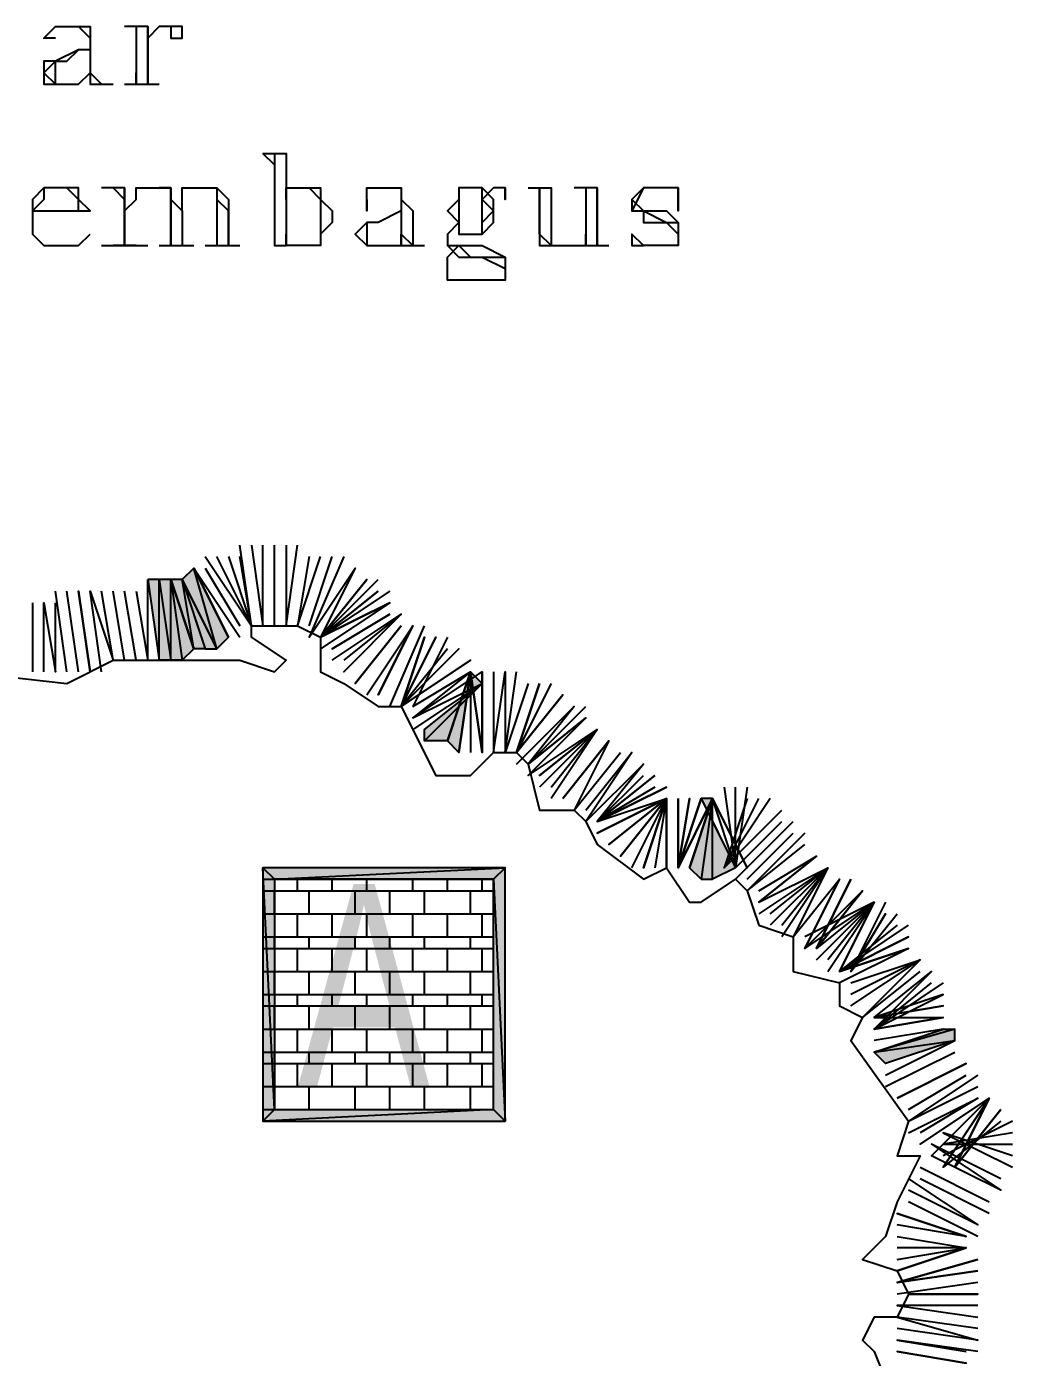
# Model space of a CAD drawing. Header units: millimetres. Extents: x 658 to 813, y 806 to 883.
# Drawn here: x 789.3157 to 789.5756, y 863.55 to 863.9012 of the extents above; entities that cross this region are included whole.
import ezdxf

# ---------------------------------------------------------------- set-up
doc = ezdxf.new("R2010")
doc.units = ezdxf.units.MM
doc.header["$LTSCALE"] = 0.1
doc.linetypes.add('atContinuous2', pattern=[0])
for name, color, linetype in [('PANTAI', 7, 'Continuous'), ('pantai1', 7, 'Continuous'), ('TEXT', 8, 'Continuous'), ('WISATA NASIONAL', 7, 'Continuous'), ('zat_Mask_solid', 7, 'Continuous')]:
    doc.layers.add(name, color=color, linetype=linetype)
doc.styles.add('Style2', font='arial.ttf', dxfattribs={"height": 0.2})

msp = doc.modelspace()

# ---------------------------------------------------------------- hatches: boundary and pattern name
at = {"layer": 'pantai1'}
h = msp.add_hatch(color=7, dxfattribs=at)
h.paths.add_polyline_path([(789.35674, 863.75524), (789.36586, 863.737), (789.35978, 863.75828)])
h.paths.add_polyline_path([(789.36586, 863.737), (789.35978, 863.75828), (789.3689, 863.74004)])
for points in [[(789.34762, 863.75524), (789.35066, 863.73396), (789.35066, 863.75524)], [(789.3537, 863.75524), (789.35978, 863.737), (789.35674, 863.75524)], [(789.43274, 863.73092), (789.4297, 863.70964), (789.42666, 863.71268)], [(789.4297, 863.7218), (789.43578, 863.72788), (789.43274, 863.73092)], [(789.43578, 863.72788), (789.42058, 863.71268), (789.42058, 863.71572)], [(789.49658, 863.6914), (789.49658, 863.69748), (789.49354, 863.69748)], [(789.49658, 863.6914), (789.50266, 863.67924), (789.49658, 863.6762)]]:
    msp.add_hatch(color=7, dxfattribs=at).paths.add_polyline_path(points)
h = msp.add_hatch(color=7, dxfattribs=at)
h.paths.add_polyline_path([(789.35066, 863.73396), (789.35066, 863.75524), (789.3537, 863.73396)], flags=16)
h.paths.add_polyline_path([(789.35066, 863.75524), (789.3537, 863.73396), (789.3537, 863.75524)])
h = msp.add_hatch(color=7, dxfattribs=at)
h.paths.add_polyline_path([(789.3537, 863.73396), (789.3537, 863.75524), (789.35674, 863.73396)], flags=16)
h.paths.add_polyline_path([(789.3537, 863.75524), (789.35674, 863.73396), (789.35978, 863.737)])
h = msp.add_hatch(color=7, dxfattribs=at)
h.paths.add_polyline_path([(789.35978, 863.737), (789.35674, 863.75524), (789.36282, 863.737)], flags=17)
h.paths.add_polyline_path([(789.35674, 863.75524), (789.36282, 863.737), (789.36586, 863.737)])
h = msp.add_hatch(color=7, dxfattribs=at)
h.paths.add_polyline_path([(789.49658, 863.6762), (789.49658, 863.69748), (789.49354, 863.6762)], flags=17)
h.paths.add_polyline_path([(789.49658, 863.69748), (789.49354, 863.6762), (789.4905, 863.67924)])
h = msp.add_hatch(color=7, dxfattribs=at)
h.paths.add_polyline_path([(789.55738, 863.63668), (789.56042, 863.63668), (789.53914, 863.6306)], flags=16)
h.paths.add_polyline_path([(789.56042, 863.63668), (789.53914, 863.6306), (789.56042, 863.63364)])
at = {"layer": 'TEXT'}
h = msp.add_hatch(color=7, dxfattribs=at)
h.paths.add_polyline_path([(789.37802, 863.67924), (789.38106, 863.6762), (789.44186, 863.67924)])
h.paths.add_polyline_path([(789.38106, 863.6762), (789.44186, 863.67924), (789.43882, 863.6762)], flags=17)
h = msp.add_hatch(color=7, dxfattribs=at)
h.paths.add_polyline_path([(789.37802, 863.61236), (789.38106, 863.6154), (789.37802, 863.67924)])
h.paths.add_polyline_path([(789.38106, 863.6154), (789.37802, 863.67924), (789.38106, 863.6762)], flags=17)
h = msp.add_hatch(color=7, dxfattribs=at)
h.paths.add_polyline_path([(789.44186, 863.67924), (789.43882, 863.6762), (789.44186, 863.61236)])
h.paths.add_polyline_path([(789.43882, 863.6762), (789.44186, 863.61236), (789.43882, 863.6154)], flags=17)
h = msp.add_hatch(color=7, dxfattribs=at)
h.paths.add_polyline_path([(789.44186, 863.61236), (789.43882, 863.6154), (789.37802, 863.61236)])
h.paths.add_polyline_path([(789.43882, 863.6154), (789.37802, 863.61236), (789.38106, 863.6154)], flags=17)
at = {"layer": 'zat_Mask_solid'}
for points in [[(789.4297, 863.7218), (789.42666, 863.71268), (789.42058, 863.71268)], [(789.53914, 863.6306), (789.56042, 863.63364), (789.54218, 863.62756)]]:
    msp.add_hatch(color=7, dxfattribs=at).paths.add_polyline_path(points)

# ---------------------------------------------------------------- linework, layer by layer
at = {"layer": 'PANTAI', "color": 7}
msp.add_lwpolyline([(789.29898, 863.73092), (789.32634, 863.72788), (789.3385, 863.73396), (789.37194, 863.73396), (789.38106, 863.73092), (789.3841, 863.73396), (789.37498, 863.74004), (789.37498, 863.74308), (789.38714, 863.74308), (789.39322, 863.74004), (789.39322, 863.73092), (789.3993, 863.72788), (789.40842, 863.7218), (789.4145, 863.7218), (789.42362, 863.70356), (789.43274, 863.70356), (789.43882, 863.70964), (789.4449, 863.70964), (789.44794, 863.7066), (789.45098, 863.69444), (789.4601, 863.69444), (789.46314, 863.6914), (789.46618, 863.68532), (789.47834, 863.6762), (789.48442, 863.67924), (789.4905, 863.67012), (789.49354, 863.67012), (789.50266, 863.6762), (789.5057, 863.67316), (789.50874, 863.66404), (789.51786, 863.661), (789.51786, 863.65188), (789.53002, 863.64884), (789.53002, 863.64276), (789.5361, 863.63972), (789.53306, 863.63364), (789.54826, 863.61236), (789.54522, 863.60324), (789.5513, 863.60324), (789.54522, 863.59108), (789.54218, 863.58196), (789.53914, 863.57892), (789.5361, 863.57588), (789.54522, 863.57284), (789.54826, 863.56676), (789.54522, 863.56068), (789.53914, 863.56068), (789.5361, 863.5546), (789.53914, 863.55156), (789.54522, 863.53636)], dxfattribs=at)
at = {"layer": 'pantai1', "color": 7, "linetype": 'atContinuous2'}
for p, q in [((789.35978, 863.75828), (789.35674, 863.75524)), ((789.36586, 863.737), (789.35978, 863.75828)), ((789.36586, 863.737), (789.35978, 863.75828)), ((789.35978, 863.75828), (789.3689, 863.74004)), ((789.35674, 863.75524), (789.36586, 863.737)), ((789.3689, 863.74004), (789.36586, 863.737)), ((789.4905, 863.67924), (789.49658, 863.69748)), ((789.49658, 863.69748), (789.49354, 863.6762)), ((789.49658, 863.69748), (789.49354, 863.6762)), ((789.49658, 863.6762), (789.49658, 863.69748)), ((789.49354, 863.6762), (789.4905, 863.67924)), ((789.49354, 863.6762), (789.49658, 863.6762))]:
    msp.add_line(p, q, dxfattribs=at)
at = {"layer": 'pantai1', "color": 7}
for points in [[(789.37498, 863.74308), (789.37194, 863.76436)], [(789.37498, 863.76436), (789.37802, 863.74308), (789.37802, 863.76436)], [(789.38106, 863.74308), (789.38106, 863.76436)], [(789.3841, 863.76436), (789.3841, 863.74308), (789.38714, 863.76436)], [(789.36282, 863.76132), (789.37498, 863.74308), (789.36586, 863.76132)], [(789.3689, 863.76132), (789.37498, 863.74308), (789.37194, 863.76132)], [(789.39018, 863.76132), (789.38714, 863.74308), (789.39322, 863.76132)], [(789.39018, 863.74308), (789.39626, 863.76132)], [(789.3993, 863.76132), (789.39018, 863.74004), (789.40234, 863.75828), (789.39322, 863.74004), (789.40538, 863.75524), (789.39322, 863.74004), (789.40842, 863.75524)], [(789.3689, 863.74004), (789.35978, 863.75828), (789.37194, 863.74004)], [(789.36282, 863.75828), (789.37194, 863.74308)], [(789.34458, 863.7522), (789.34762, 863.73396), (789.34762, 863.75524)], [(789.34762, 863.75524), (789.35066, 863.73396), (789.35066, 863.75524), (789.34762, 863.75524)], [(789.35066, 863.73396), (789.35066, 863.75524), (789.3537, 863.73396), (789.35066, 863.73396)], [(789.35066, 863.75524), (789.3537, 863.73396), (789.3537, 863.75524), (789.35066, 863.75524)], [(789.3537, 863.73396), (789.3537, 863.75524), (789.35674, 863.73396), (789.3537, 863.73396)], [(789.3537, 863.75524), (789.35674, 863.73396), (789.35978, 863.737), (789.3537, 863.75524)], [(789.3537, 863.75524), (789.35978, 863.737), (789.35674, 863.75524), (789.3537, 863.75524)], [(789.35978, 863.737), (789.35674, 863.75524), (789.36282, 863.737), (789.35978, 863.737)], [(789.35674, 863.75524), (789.36282, 863.737), (789.36586, 863.737), (789.35674, 863.75524)], [(789.32634, 863.73092), (789.3233, 863.7522)], [(789.32938, 863.73092), (789.32634, 863.7522)], [(789.33242, 863.73092), (789.32938, 863.7522), (789.33242, 863.73092)], [(789.33546, 863.73092), (789.33242, 863.7522), (789.3385, 863.73396), (789.33546, 863.7522)], [(789.34154, 863.73396), (789.3385, 863.7522)], [(789.34458, 863.73396), (789.34154, 863.7522)], [(789.40842, 863.7522), (789.39322, 863.74004), (789.40842, 863.7522)], [(789.41146, 863.7522), (789.39322, 863.74004), (789.41146, 863.74916), (789.39322, 863.74004)], [(789.31722, 863.74916), (789.31722, 863.73092)], [(789.32026, 863.73092), (789.32026, 863.74916), (789.3233, 863.73092), (789.3233, 863.74916)], [(789.41146, 863.74916), (789.39322, 863.737)], [(789.41146, 863.74612), (789.39626, 863.737), (789.41146, 863.74612)], [(789.39626, 863.73396), (789.4145, 863.74612), (789.3993, 863.73396)], [(789.4145, 863.74612), (789.3993, 863.73092), (789.4145, 863.74612)], [(789.4145, 863.74308), (789.40234, 863.72788), (789.4145, 863.74308)], [(789.40538, 863.72484), (789.41754, 863.74308), (789.40842, 863.72484), (789.41754, 863.74308)], [(789.41146, 863.7218), (789.42058, 863.74308)], [(789.4145, 863.7218), (789.42058, 863.74004), (789.4145, 863.7218), (789.42362, 863.74004), (789.4145, 863.7218)], [(789.42666, 863.74004), (789.41754, 863.7218)], [(789.42666, 863.737), (789.4145, 863.7218), (789.4297, 863.737), (789.4145, 863.7218), (789.43274, 863.73396), (789.4145, 863.7218)], [(789.41754, 863.7218), (789.43274, 863.73092), (789.41754, 863.71876), (789.43578, 863.73092)], [(789.43274, 863.73092), (789.4297, 863.70964), (789.42666, 863.71268), (789.43274, 863.73092)], [(789.4297, 863.7218), (789.43578, 863.72788), (789.43274, 863.73092), (789.4297, 863.7218)], [(789.4297, 863.70964), (789.43274, 863.73092), (789.43274, 863.70964)], [(789.43578, 863.70964), (789.43274, 863.73092), (789.43578, 863.70964), (789.43578, 863.73092), (789.43578, 863.70964)], [(789.43882, 863.73092), (789.43882, 863.70964), (789.44186, 863.73092), (789.44186, 863.70964), (789.4449, 863.73092)], [(789.41754, 863.71876), (789.43578, 863.72788), (789.41754, 863.71572)], [(789.43578, 863.72788), (789.42058, 863.71268), (789.42058, 863.71572), (789.43578, 863.72788)], [(789.44794, 863.72788), (789.44186, 863.70964)], [(789.45098, 863.72788), (789.4449, 863.70964), (789.45098, 863.72788)], [(789.45402, 863.72788), (789.4449, 863.70964), (789.45706, 863.72484), (789.4449, 863.70964)], [(789.4297, 863.7218), (789.42666, 863.71268), (789.42058, 863.71268), (789.4297, 863.7218)], [(789.4449, 863.7066), (789.4601, 863.7218), (789.44794, 863.7066), (789.46314, 863.7218)], [(789.44794, 863.7066), (789.46314, 863.71876), (789.44794, 863.7066)], [(789.46314, 863.71876), (789.44794, 863.70356), (789.46618, 863.71572), (789.45098, 863.70356), (789.46618, 863.71572), (789.45098, 863.70052)], [(789.45402, 863.70052), (789.46618, 863.71572), (789.45402, 863.69748)], [(789.45706, 863.69748), (789.46922, 863.71268), (789.45706, 863.69748)], [(789.46922, 863.71268), (789.4601, 863.69444), (789.47226, 863.70964)], [(789.46314, 863.69444), (789.4753, 863.70964), (789.46314, 863.6914), (789.47834, 863.7066), (789.46618, 863.6914), (789.47834, 863.70356)], [(789.48138, 863.70356), (789.46618, 863.6914), (789.48138, 863.70356)], [(789.48138, 863.70052), (789.46618, 863.6914), (789.48442, 863.70052), (789.46618, 863.6914), (789.48442, 863.69748), (789.46618, 863.68836), (789.48442, 863.69748), (789.46922, 863.68532), (789.48442, 863.69748)], [(789.49962, 863.70052), (789.50266, 863.67924), (789.50266, 863.70052)], [(789.5057, 863.70052), (789.50266, 863.67924)], [(789.48442, 863.69748), (789.47226, 863.68228), (789.47226, 863.68228), (789.48442, 863.69748)], [(789.4753, 863.67924), (789.48442, 863.69748), (789.47834, 863.67924), (789.48442, 863.69748), (789.48138, 863.67924)], [(789.48442, 863.67924), (789.48442, 863.69748), (789.48442, 863.67924), (789.48442, 863.69748)], [(789.48746, 863.69748), (789.48746, 863.67924), (789.48746, 863.69748)], [(789.4905, 863.69748), (789.48746, 863.67924), (789.4905, 863.69748), (789.48746, 863.67924), (789.49354, 863.69748), (789.48746, 863.67924), (789.49658, 863.69748), (789.48746, 863.67924)], [(789.49658, 863.69748), (789.4905, 863.67924)], [(789.49658, 863.6914), (789.49658, 863.69748), (789.49354, 863.69748), (789.49658, 863.6914)], [(789.49354, 863.69748), (789.50266, 863.67924), (789.49658, 863.69748), (789.5057, 863.67924), (789.49658, 863.69748)], [(789.5057, 863.69748), (789.49962, 863.67924), (789.50874, 863.69748)], [(789.51178, 863.69748), (789.49962, 863.67924), (789.51482, 863.69444)], [(789.49658, 863.6914), (789.50266, 863.67924), (789.49658, 863.6762), (789.49658, 863.6914)], [(789.50266, 863.67924), (789.51482, 863.6914)], [(789.50266, 863.6762), (789.51786, 863.6914)], [(789.5057, 863.6762), (789.51786, 863.68836)], [(789.5209, 863.68836), (789.5057, 863.67316), (789.5209, 863.68532)], [(789.50874, 863.67316), (789.52394, 863.68228), (789.50874, 863.67012), (789.52394, 863.68228)], [(789.50874, 863.67012), (789.52698, 863.67924), (789.50874, 863.66708)], [(789.51178, 863.66708), (789.52698, 863.67924), (789.51178, 863.66404)], [(789.51482, 863.66404), (789.52698, 863.67924), (789.51482, 863.661)], [(789.52698, 863.67924), (789.51786, 863.661), (789.53002, 863.6762), (789.5209, 863.65796), (789.53002, 863.6762)], [(789.53306, 863.6762), (789.52394, 863.65796), (789.53306, 863.6762)], [(789.5361, 863.67316), (789.52394, 863.65796), (789.5361, 863.67316), (789.5209, 863.65796), (789.53914, 863.67012), (789.5209, 863.661)], [(789.5209, 863.65796), (789.53914, 863.67012), (789.52394, 863.65796)], [(789.52394, 863.65492), (789.53914, 863.67012), (789.52698, 863.65492)], [(789.52698, 863.65188), (789.53914, 863.67012), (789.53002, 863.65188), (789.53914, 863.67012)], [(789.54218, 863.67012), (789.53306, 863.65188), (789.54218, 863.66708), (789.53306, 863.65188), (789.54522, 863.66708)], [(789.54522, 863.66404), (789.53002, 863.65188), (789.54826, 863.66404)], [(789.53002, 863.65188), (789.54826, 863.661), (789.53002, 863.65188), (789.54826, 863.65796), (789.53002, 863.65188)], [(789.54826, 863.65796), (789.53002, 863.64884)], [(789.53306, 863.64884), (789.5513, 863.65492), (789.53306, 863.6458)], [(789.53306, 863.64276), (789.5513, 863.65492), (789.5361, 863.63972), (789.5513, 863.65188)], [(789.53914, 863.63972), (789.55434, 863.65188), (789.53914, 863.63668), (789.55434, 863.64884)], [(789.55738, 863.64884), (789.53914, 863.63668), (789.55738, 863.6458), (789.53914, 863.63972), (789.55738, 863.64276), (789.53914, 863.63972), (789.55738, 863.63972), (789.53914, 863.63668), (789.55738, 863.63972)], [(789.55738, 863.63668), (789.53914, 863.63364)], [(789.55738, 863.63668), (789.56042, 863.63668), (789.53914, 863.6306), (789.55738, 863.63668)], [(789.56042, 863.63668), (789.53914, 863.6306), (789.56042, 863.63364), (789.56042, 863.63668)], [(789.53914, 863.6306), (789.56042, 863.63364), (789.54218, 863.62756), (789.53914, 863.6306)], [(789.54218, 863.62452), (789.56042, 863.63364)], [(789.54218, 863.62148), (789.56042, 863.6306)], [(789.54522, 863.61844), (789.56346, 863.62756), (789.54522, 863.61844)], [(789.54826, 863.6154), (789.56346, 863.62452)], [(789.5665, 863.62452), (789.54826, 863.61236), (789.5665, 863.62148)], [(789.54826, 863.60932), (789.5665, 863.61844), (789.5513, 863.60932)], [(789.56954, 863.61844), (789.5513, 863.60628), (789.56954, 863.61844), (789.55434, 863.60324), (789.56954, 863.61844), (789.55738, 863.6002), (789.56954, 863.61844), (789.56042, 863.6002), (789.56954, 863.61844)], [(789.57258, 863.6154), (789.56042, 863.6002), (789.57258, 863.6154)], [(789.57258, 863.61236), (789.55738, 863.6002)], [(789.57562, 863.61236), (789.55738, 863.60324)], [(789.57562, 863.60932), (789.55738, 863.60628), (789.57562, 863.60628)], [(789.57562, 863.60324), (789.55738, 863.60932), (789.57562, 863.6002)], [(789.57258, 863.59716), (789.55434, 863.60628), (789.57258, 863.59412), (789.55434, 863.60324)], [(789.5513, 863.6002), (789.56954, 863.59108)], [(789.54826, 863.59716), (789.5665, 863.585), (789.54826, 863.59412)], [(789.56954, 863.58804), (789.5513, 863.59716)], [(789.56346, 863.58196), (789.54522, 863.58804), (789.56346, 863.58196), (789.54522, 863.585)], [(789.5665, 863.58196), (789.54826, 863.59108)], [(789.54522, 863.58196), (789.56346, 863.57892), (789.54522, 863.57892)], [(789.54522, 863.57588), (789.56346, 863.57892), (789.54522, 863.57284), (789.56346, 863.57892)], [(789.5665, 863.57588), (789.54522, 863.5698), (789.5665, 863.57588)], [(789.5665, 863.57284), (789.54522, 863.5698), (789.5665, 863.57284)], [(789.5665, 863.5698), (789.54522, 863.56676)], [(789.5665, 863.56372), (789.54522, 863.56372), (789.5665, 863.56068)], [(789.54826, 863.56676), (789.5665, 863.56676), (789.54826, 863.56676)], [(789.5665, 863.55764), (789.54522, 863.56068), (789.5665, 863.5546), (789.54522, 863.55764)], [(789.5665, 863.55156), (789.54522, 863.5546), (789.56346, 863.55156)], [(789.56346, 863.54852), (789.54522, 863.55156), (789.56346, 863.54852), (789.54522, 863.55156)]]:
    msp.add_lwpolyline(points, dxfattribs=at)
at = {"layer": 'TEXT', "color": 7}
for points in [[(789.3233, 863.89812), (789.32026, 863.89812), (789.3233, 863.90116), (789.32938, 863.90116), (789.33242, 863.90116), (789.33242, 863.89812), (789.33242, 863.889), (789.33546, 863.88596)], [(789.32938, 863.90116), (789.33242, 863.89812), (789.33242, 863.889), (789.33242, 863.88596), (789.33546, 863.88596), (789.3385, 863.88596)], [(789.34762, 863.90116), (789.34762, 863.88596), (789.34762, 863.90116), (789.34154, 863.90116)], [(789.34458, 863.90116), (789.34458, 863.88596)], [(789.34458, 863.90116), (789.34458, 863.89812)], [(789.35674, 863.89812), (789.35674, 863.90116), (789.3537, 863.90116), (789.3537, 863.89812), (789.35674, 863.89812), (789.35674, 863.90116), (789.3537, 863.90116), (789.35066, 863.90116), (789.34762, 863.89812), (789.34762, 863.89508)], [(789.33242, 863.89812), (789.33242, 863.889), (789.33242, 863.88596)], [(789.33242, 863.89508), (789.32938, 863.89508), (789.3233, 863.89204), (789.32026, 863.89204), (789.32026, 863.889), (789.32026, 863.88596), (789.3233, 863.88596), (789.32634, 863.88596), (789.32938, 863.88596), (789.33242, 863.889)], [(789.3233, 863.89204), (789.32026, 863.889), (789.3233, 863.88596), (789.3233, 863.889), (789.3233, 863.89204), (789.32634, 863.89204), (789.32938, 863.89508)], [(789.34458, 863.88596), (789.34458, 863.889)], [(789.34762, 863.889), (789.34762, 863.88596), (789.35066, 863.88596)], [(789.34154, 863.88596), (789.35066, 863.88596)], [(789.37802, 863.86772), (789.3841, 863.86772), (789.3841, 863.8434)], [(789.37802, 863.86772), (789.38106, 863.86468), (789.37802, 863.86772)], [(789.38106, 863.86772), (789.38106, 863.8434), (789.3841, 863.8434)], [(789.38106, 863.86468), (789.38106, 863.8434)], [(789.31722, 863.85252), (789.33242, 863.85252), (789.32938, 863.85556), (789.32938, 863.8586), (789.32634, 863.8586), (789.3233, 863.8586), (789.32026, 863.8586), (789.31722, 863.85556), (789.31722, 863.85252), (789.31722, 863.84948), (789.31722, 863.84644), (789.32026, 863.8434), (789.3233, 863.8434), (789.32634, 863.8434), (789.32938, 863.8434), (789.33242, 863.84644)], [(789.3233, 863.8586), (789.32026, 863.8586), (789.32026, 863.85556), (789.31722, 863.85252), (789.31722, 863.84644), (789.32026, 863.8434), (789.3233, 863.8434)], [(789.32938, 863.85252), (789.32938, 863.85556), (789.32634, 863.8586)], [(789.34154, 863.8434), (789.34154, 863.8586), (789.34154, 863.8434), (789.34154, 863.8586), (789.33546, 863.8586)], [(789.34154, 863.8586), (789.3385, 863.8586), (789.34154, 863.85556)], [(789.34154, 863.85252), (789.34458, 863.85556), (789.34458, 863.8586), (789.34762, 863.8586), (789.35066, 863.8586), (789.3537, 863.8586), (789.3537, 863.85556), (789.35674, 863.85252), (789.35674, 863.8434)], [(789.3537, 863.85556), (789.3537, 863.85252), (789.3537, 863.8434), (789.3537, 863.85252), (789.3537, 863.8586), (789.35066, 863.8586)], [(789.35674, 863.85252), (789.35674, 863.85556), (789.35674, 863.8586), (789.35978, 863.8586), (789.36282, 863.8586), (789.36586, 863.8586), (789.3689, 863.85556), (789.3689, 863.85252), (789.3689, 863.8434), (789.3689, 863.85252), (789.36586, 863.85556)], [(789.36282, 863.8586), (789.36586, 863.8586), (789.36586, 863.85252), (789.36586, 863.8434)], [(789.3841, 863.85556), (789.3841, 863.8586), (789.38714, 863.8586), (789.39018, 863.8586), (789.39322, 863.8586), (789.39322, 863.85556), (789.39626, 863.85252), (789.39626, 863.84948), (789.39322, 863.84644), (789.39322, 863.8434), (789.39018, 863.8434), (789.38714, 863.8434), (789.3841, 863.8434), (789.3841, 863.84644)], [(789.39018, 863.8586), (789.39322, 863.85556), (789.39322, 863.85252), (789.39322, 863.84644), (789.39322, 863.8434), (789.39018, 863.8434)], [(789.40538, 863.85556), (789.40538, 863.85252), (789.40538, 863.85556), (789.40538, 863.8586), (789.40842, 863.8586), (789.41146, 863.8586), (789.4145, 863.8586), (789.4145, 863.85556), (789.41754, 863.85252), (789.41754, 863.84644), (789.41754, 863.8434), (789.42058, 863.8434)], [(789.41146, 863.8586), (789.4145, 863.8586), (789.4145, 863.85556), (789.4145, 863.84644), (789.4145, 863.8434), (789.42058, 863.8434)], [(789.43274, 863.8586), (789.4297, 863.8586), (789.4297, 863.85556), (789.42666, 863.85252), (789.4297, 863.84948), (789.4297, 863.84644), (789.43274, 863.84644), (789.43578, 863.84644), (789.43882, 863.84948), (789.43882, 863.85252), (789.43882, 863.85556), (789.43578, 863.8586), (789.43274, 863.8586)], [(789.43274, 863.8586), (789.4297, 863.8586), (789.4297, 863.85556), (789.4297, 863.84948), (789.4297, 863.84644), (789.43274, 863.84644)], [(789.44186, 863.8586), (789.44186, 863.85556), (789.44186, 863.8586), (789.43882, 863.8586), (789.43578, 863.85556)], [(789.43578, 863.84644), (789.43578, 863.84948), (789.43578, 863.85556), (789.43578, 863.8586)], [(789.44794, 863.8586), (789.45402, 863.8586), (789.45402, 863.84644), (789.45402, 863.8434), (789.45706, 863.8434)], [(789.44794, 863.8586), (789.45098, 863.8586), (789.45098, 863.85556)], [(789.45402, 863.8434), (789.45098, 863.84644), (789.45098, 863.8586), (789.45098, 863.84644), (789.45098, 863.8434), (789.45402, 863.8434), (789.45706, 863.8434), (789.4601, 863.8434), (789.46314, 863.8434), (789.46314, 863.84644)], [(789.46618, 863.8586), (789.46618, 863.8434), (789.46618, 863.8586), (789.4601, 863.8586)], [(789.46314, 863.8586), (789.46314, 863.8434), (789.46922, 863.8434)], [(789.48746, 863.85556), (789.48746, 863.8586), (789.48746, 863.85252), (789.48746, 863.85556), (789.48746, 863.8586), (789.48442, 863.8586), (789.47834, 863.8586), (789.4753, 863.85556), (789.4753, 863.85252), (789.47834, 863.85252), (789.47834, 863.84948), (789.48442, 863.84948), (789.48746, 863.84644), (789.48746, 863.8434)], [(789.47834, 863.8586), (789.4753, 863.85252)], [(789.31722, 863.85556), (789.31722, 863.85252), (789.31722, 863.84644)], [(789.32938, 863.85252), (789.32938, 863.85556)], [(789.39322, 863.85556), (789.39322, 863.85252), (789.39322, 863.84644)], [(789.4145, 863.85556), (789.4145, 863.85252), (789.4145, 863.84644), (789.41754, 863.8434)], [(789.4297, 863.85556), (789.4297, 863.85252), (789.4297, 863.84948)], [(789.43578, 863.84948), (789.43882, 863.85252), (789.43578, 863.85556)], [(789.4753, 863.85556), (789.47834, 863.85252), (789.48442, 863.85252), (789.48746, 863.84948), (789.48746, 863.84644), (789.48746, 863.8434), (789.48442, 863.8434), (789.48138, 863.8434), (789.47834, 863.8434), (789.4753, 863.84644), (789.4753, 863.8434), (789.47834, 863.8434)], [(789.4145, 863.85252), (789.40842, 863.84948), (789.40538, 863.84948), (789.40234, 863.84644), (789.40538, 863.8434), (789.40842, 863.8434), (789.41146, 863.8434), (789.4145, 863.8434), (789.4145, 863.84644)], [(789.4145, 863.85252), (789.40842, 863.84948), (789.40538, 863.84948), (789.40538, 863.84644), (789.40538, 863.8434), (789.40842, 863.8434)], [(789.47834, 863.85252), (789.48442, 863.84948), (789.48746, 863.84948)], [(789.40538, 863.84948), (789.40538, 863.84644), (789.40538, 863.8434)], [(789.4297, 863.84948), (789.42666, 863.84644), (789.42666, 863.8434), (789.4297, 863.84036), (789.43274, 863.84036), (789.43578, 863.84036), (789.44186, 863.83732)], [(789.48746, 863.84644), (789.48746, 863.8434)], [(789.33546, 863.8434), (789.34762, 863.8434)], [(789.34154, 863.8434), (789.3385, 863.8434), (789.34154, 863.8434), (789.34458, 863.8434), (789.34154, 863.8434)], [(789.35066, 863.8434), (789.35978, 863.8434)], [(789.35066, 863.8434), (789.3537, 863.8434)], [(789.36282, 863.8434), (789.37194, 863.8434)], [(789.36282, 863.8434), (789.36586, 863.8434)], [(789.3689, 863.8434), (789.37194, 863.8434)], [(789.42666, 863.8434), (789.4297, 863.8434), (789.43578, 863.8434), (789.44186, 863.84036), (789.44186, 863.83732), (789.44186, 863.83428), (789.43578, 863.83428), (789.4297, 863.83428), (789.42666, 863.83428), (789.42666, 863.83732), (789.42666, 863.84036), (789.4297, 863.8434), (789.43274, 863.84036), (789.43578, 863.84036), (789.44186, 863.84036)], [(789.4297, 863.83428), (789.42666, 863.83428), (789.42666, 863.83732), (789.42666, 863.84036), (789.4297, 863.8434)], [(789.46618, 863.8434), (789.46922, 863.8434)], [(789.37802, 863.67924), (789.38106, 863.6762), (789.44186, 863.67924), (789.37802, 863.67924)], [(789.37802, 863.61236), (789.38106, 863.6154), (789.37802, 863.67924), (789.37802, 863.61236)], [(789.38106, 863.6154), (789.37802, 863.67924), (789.38106, 863.6762), (789.38106, 863.6154)], [(789.38106, 863.6762), (789.44186, 863.67924), (789.43882, 863.6762), (789.38106, 863.6762)], [(789.44186, 863.67924), (789.43882, 863.6762), (789.44186, 863.61236), (789.44186, 863.67924)], [(789.43882, 863.6762), (789.44186, 863.61236), (789.43882, 863.6154), (789.43882, 863.6762)], [(789.44186, 863.61236), (789.43882, 863.6154), (789.37802, 863.61236), (789.44186, 863.61236)], [(789.43882, 863.6154), (789.37802, 863.61236), (789.38106, 863.6154), (789.43882, 863.6154)]]:
    msp.add_lwpolyline(points, dxfattribs=at)
at = {"layer": 'WISATA NASIONAL', "color": 7}
for points in [[(789.37802, 863.6762), (789.43882, 863.6762)], [(789.38714, 863.67316), (789.38714, 863.6762)], [(789.39626, 863.67316), (789.39626, 863.6762)], [(789.40538, 863.67316), (789.40538, 863.6762)], [(789.41754, 863.67316), (789.41754, 863.6762)], [(789.42666, 863.67316), (789.42666, 863.6762)], [(789.43578, 863.67316), (789.43578, 863.6762)], [(789.37802, 863.67316), (789.43882, 863.67316)], [(789.38106, 863.66708), (789.38106, 863.67316)], [(789.39018, 863.66708), (789.39018, 863.67316)], [(789.40234, 863.66708), (789.40234, 863.67316)], [(789.41146, 863.66708), (789.41146, 863.67316)], [(789.42058, 863.66708), (789.42058, 863.67316)], [(789.43274, 863.66708), (789.43274, 863.67316)], [(789.37802, 863.66708), (789.43882, 863.66708)], [(789.38714, 863.661), (789.38714, 863.66708)], [(789.39626, 863.661), (789.39626, 863.66708)], [(789.40538, 863.661), (789.40538, 863.66708)], [(789.41754, 863.661), (789.41754, 863.66708)], [(789.42666, 863.661), (789.42666, 863.66708)], [(789.43578, 863.661), (789.43578, 863.66708)], [(789.37802, 863.661), (789.43882, 863.661)], [(789.38106, 863.65796), (789.38106, 863.661)], [(789.39018, 863.65796), (789.39018, 863.661)], [(789.40234, 863.65796), (789.40234, 863.661)], [(789.41146, 863.65796), (789.41146, 863.661)], [(789.42058, 863.65796), (789.42058, 863.661)], [(789.43274, 863.65796), (789.43274, 863.661)], [(789.37802, 863.65796), (789.43882, 863.65796)], [(789.38714, 863.65188), (789.38714, 863.65796)], [(789.39626, 863.65188), (789.39626, 863.65796)], [(789.40538, 863.65188), (789.40538, 863.65796)], [(789.41754, 863.65188), (789.41754, 863.65796)], [(789.42666, 863.65188), (789.42666, 863.65796)], [(789.43578, 863.65188), (789.43578, 863.65796)], [(789.37802, 863.65188), (789.43882, 863.65188)], [(789.38106, 863.6458), (789.38106, 863.65188)], [(789.39018, 863.6458), (789.39018, 863.65188)], [(789.40234, 863.6458), (789.40234, 863.65188)], [(789.41146, 863.6458), (789.41146, 863.65188)], [(789.42058, 863.6458), (789.42058, 863.65188)], [(789.43274, 863.6458), (789.43274, 863.65188)], [(789.37802, 863.6458), (789.43882, 863.6458)], [(789.38714, 863.64276), (789.38714, 863.6458)], [(789.39626, 863.64276), (789.39626, 863.6458)], [(789.40538, 863.64276), (789.40538, 863.6458)], [(789.41754, 863.64276), (789.41754, 863.6458)], [(789.42666, 863.64276), (789.42666, 863.6458)], [(789.43578, 863.64276), (789.43578, 863.6458)], [(789.37802, 863.64276), (789.43882, 863.64276)], [(789.38106, 863.63668), (789.38106, 863.64276)], [(789.39018, 863.63668), (789.39018, 863.64276)], [(789.40234, 863.63668), (789.40234, 863.64276)], [(789.41146, 863.63668), (789.41146, 863.64276)], [(789.42058, 863.63668), (789.42058, 863.64276)], [(789.43274, 863.63668), (789.43274, 863.64276)], [(789.37802, 863.63668), (789.43882, 863.63668)], [(789.38714, 863.6306), (789.38714, 863.63668)], [(789.39626, 863.6306), (789.39626, 863.63668)], [(789.40538, 863.6306), (789.40538, 863.63668)], [(789.41754, 863.6306), (789.41754, 863.63668)], [(789.42666, 863.6306), (789.42666, 863.63668)], [(789.43578, 863.6306), (789.43578, 863.63668)], [(789.37802, 863.6306), (789.43882, 863.6306)], [(789.38106, 863.62756), (789.38106, 863.6306)], [(789.39018, 863.62756), (789.39018, 863.6306)], [(789.40234, 863.62756), (789.40234, 863.6306)], [(789.41146, 863.62756), (789.41146, 863.6306)], [(789.42058, 863.62756), (789.42058, 863.6306)], [(789.43274, 863.62756), (789.43274, 863.6306)], [(789.37802, 863.62756), (789.43882, 863.62756)], [(789.38714, 863.62148), (789.38714, 863.62756)], [(789.39626, 863.62148), (789.39626, 863.62756)], [(789.40538, 863.62148), (789.40538, 863.62756)], [(789.41754, 863.62148), (789.41754, 863.62756)], [(789.42666, 863.62148), (789.42666, 863.62756)], [(789.43578, 863.62148), (789.43578, 863.62756)], [(789.37802, 863.62148), (789.43882, 863.62148)], [(789.38106, 863.6154), (789.38106, 863.62148)], [(789.39018, 863.6154), (789.39018, 863.62148)], [(789.40234, 863.6154), (789.40234, 863.62148)], [(789.41146, 863.6154), (789.41146, 863.62148)], [(789.42058, 863.6154), (789.42058, 863.62148)], [(789.43274, 863.6154), (789.43274, 863.62148)], [(789.37802, 863.6154), (789.43882, 863.6154)]]:
    msp.add_lwpolyline(points, dxfattribs=at)

# ---------------------------------------------------------------- texts
at = {"layer": 'TEXT', "color": 7, "style": 'Style2', "width": 0.7}
msp.add_text('A', height=0.0535, rotation=0.0006, dxfattribs=at).set_placement((789.38714, 863.62148))

doc.saveas('drawing.dxf')
